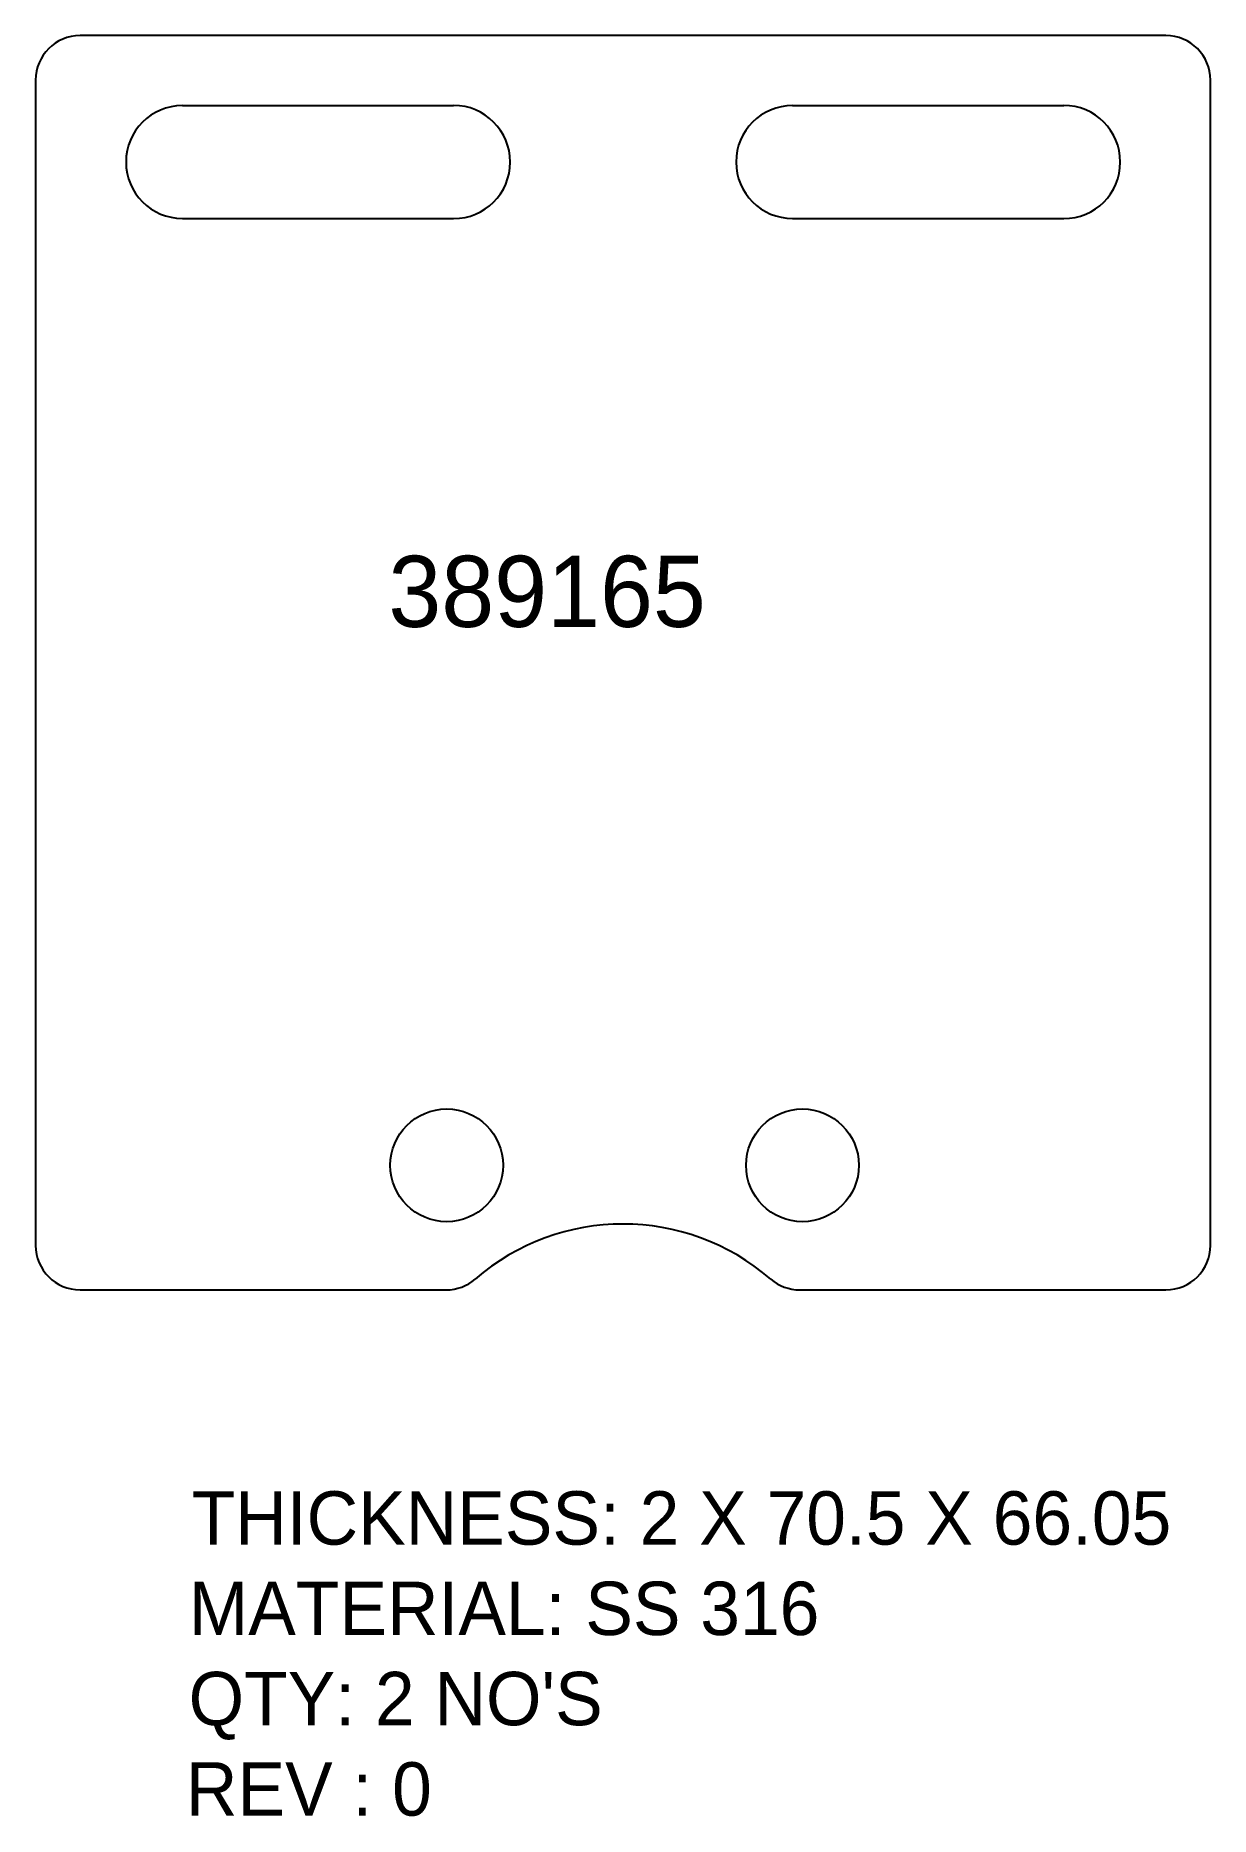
# Model space of a CAD drawing. Header units: inches. Extents: x 2195 to 2261, y 125 to 226.
import ezdxf

# ---------------------------------------------------------------- set-up
doc = ezdxf.new("R2010")
doc.units = ezdxf.units.IN
doc.header["$MEASUREMENT"] = 0
doc.layers.add('LaserCutting', color=3, linetype='Continuous')

msp = doc.modelspace()

# ---------------------------------------------------------------- linework, layer by layer
at = {"layer": 'LaserCutting'}
for p, q in [((2258.21, 225.53), (2197.16, 225.53)), ((2194.66, 223.03), (2194.66, 157.53)), ((2260.71, 157.53), (2260.71, 223.03)), ((2202.91, 221.59), (2218.16, 221.59)), ((2237.21, 221.59), (2252.46, 221.59)), ((2202.91, 215.24), (2218.16, 215.24)), ((2237.21, 215.24), (2252.46, 215.24)), ((2197.16, 155.03), (2217.74, 155.03)), ((2237.62, 155.03), (2258.21, 155.03))]:
    msp.add_line(p, q, dxfattribs=at)
for centre in [(2217.77, 162.03), (2237.77, 162.03)]:
    msp.add_circle(centre, 3.17, dxfattribs=at)
for centre, radius, start, end in [((2197.16, 223.03), 2.5, 90, 180), ((2258.21, 223.03), 2.5, 0, 90), ((2202.91, 218.42), 3.17, 90, 270), ((2218.16, 218.42), 3.18, 270, 90), ((2237.21, 218.42), 3.17, 90, 270), ((2252.46, 218.42), 3.18, 270, 90), ((2227.68, 146.03), 12.7, 49.1635, 130.8365), ((2197.16, 157.53), 2.5, 180, 270), ((2258.21, 157.53), 2.5, 270, 0), ((2217.74, 157.53), 2.5, 270, 310.8365), ((2237.62, 157.53), 2.5, 229.1635, 270)]:
    msp.add_arc(centre, radius, start, end, dxfattribs=at)

# ---------------------------------------------------------------- texts
at = {"color": 7}
for s, p in [('THICKNESS: 2 X 70.5 X 66.05', (2203.43, 140.71)), ('MATERIAL: SS 316', (2203.27, 135.63)), ("QTY: 2 NO'S", (2203.26, 130.56)), ('REV : 0', (2203.11, 125.48))]:
    msp.add_text(s, height=3, dxfattribs=at).set_placement(p)
at = {"layer": 'LaserCutting', "insert": (2214.49, 196.29), "char_height": 4, "attachment_point": 1}
msp.add_mtext_dynamic_manual_height_columns('{\\fCentury Gothic|b0|i0|c0|p34;389165}', width=30.2263, gutter_width=1, heights=[0], dxfattribs=at)

doc.saveas('drawing.dxf')
